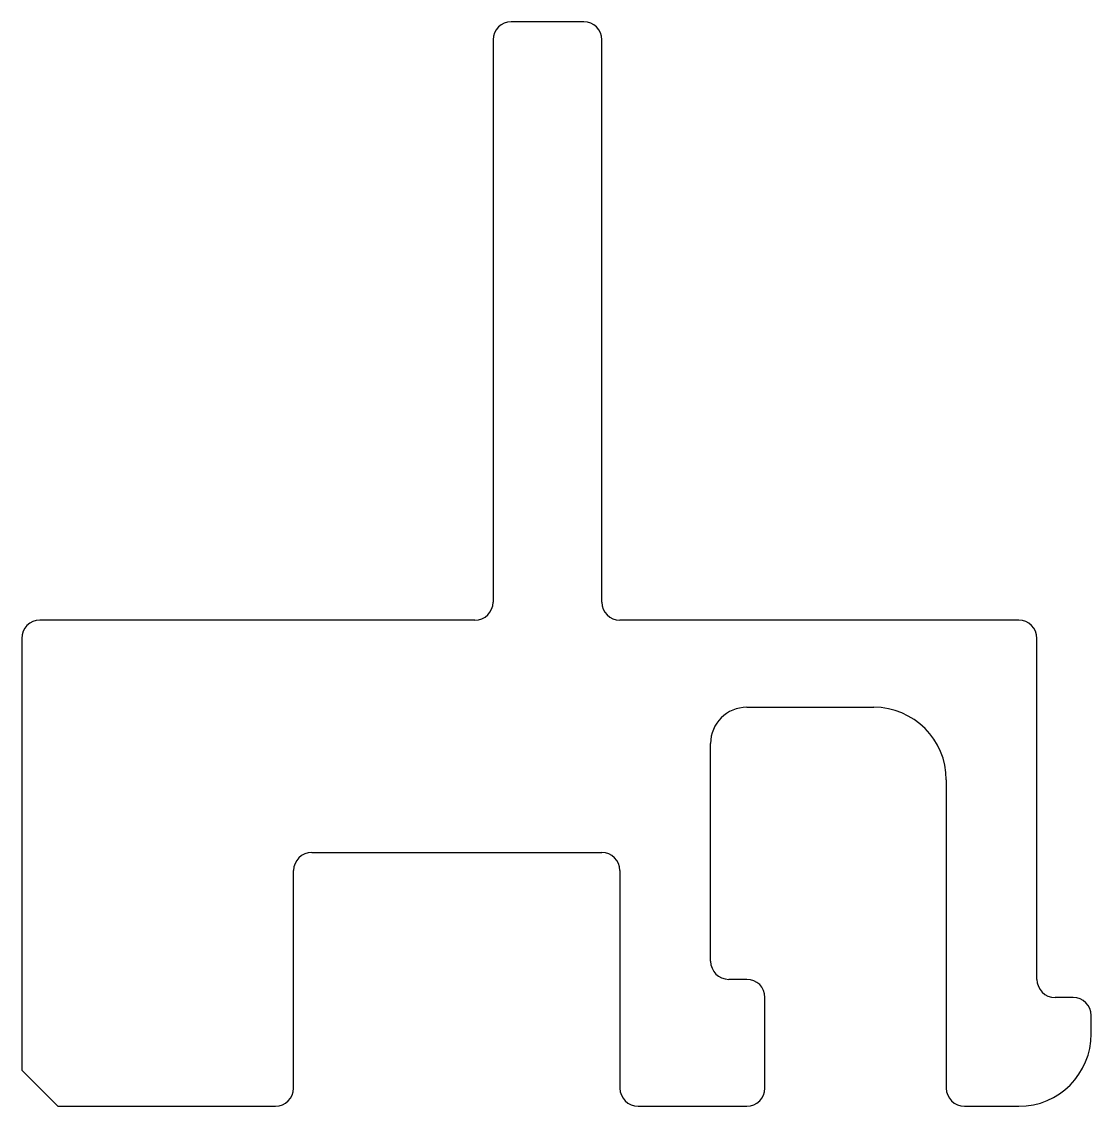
# Model space of a CAD drawing. Extents: x 2720.9 to 2750.4, y 1319 to 1348.9.
import ezdxf

# ---------------------------------------------------------------- set-up
doc = ezdxf.new("R2010")
doc.units = 0
doc.layers.get('0').update_dxf_attribs({"linetype": 'CONTINUOUS'})

msp = doc.modelspace()

# ---------------------------------------------------------------- linework, layer by layer
for p, q in [((2736.396, 1348.914), (2734.396, 1348.914)), ((2733.896, 1348.414), (2733.896, 1332.914)), ((2736.896, 1332.914), (2736.896, 1348.414)), ((2733.396, 1332.414), (2721.396, 1332.414)), ((2748.396, 1332.414), (2737.396, 1332.414)), ((2720.896, 1331.914), (2720.896, 1320.014)), ((2748.896, 1322.514), (2748.896, 1331.914)), ((2740.896, 1330.014), (2744.396, 1330.014)), ((2739.896, 1323.014), (2739.896, 1329.014)), ((2746.396, 1328.014), (2746.396, 1319.514)), ((2728.896, 1326.014), (2736.896, 1326.014)), ((2728.396, 1319.514), (2728.396, 1325.514)), ((2737.396, 1325.514), (2737.396, 1319.514)), ((2740.896, 1322.514), (2740.396, 1322.514)), ((2741.396, 1319.514), (2741.396, 1322.014)), ((2749.896, 1322.014), (2749.396, 1322.014)), ((2750.396, 1321.014), (2750.396, 1321.514)), ((2720.896, 1320.014), (2721.896, 1319.014)), ((2721.896, 1319.014), (2727.896, 1319.014)), ((2737.896, 1319.014), (2740.896, 1319.014)), ((2746.896, 1319.014), (2748.396, 1319.014))]:
    msp.add_line(p, q)
for centre, radius, start, end in [((2734.396, 1348.414), 0.5, 90, 180), ((2736.396, 1348.414), 0.5, 0, 90), ((2733.396, 1332.914), 0.5, 270, 0), ((2737.396, 1332.914), 0.5, 180, 270), ((2721.396, 1331.914), 0.5, 90, 180), ((2748.396, 1331.914), 0.5, 0, 90), ((2740.896, 1329.014), 1, 90, 180), ((2744.396, 1328.014), 2, 0, 90), ((2728.896, 1325.514), 0.5, 90, 180), ((2736.896, 1325.514), 0.5, 0, 90), ((2740.396, 1323.014), 0.5, 180, 270), ((2740.896, 1322.014), 0.5, 0, 90), ((2749.396, 1322.514), 0.5, 180, 270), ((2749.896, 1321.514), 0.5, 0, 90), ((2748.396, 1321.014), 2, 270, 0), ((2727.896, 1319.514), 0.5, 270, 0), ((2737.896, 1319.514), 0.5, 180, 270), ((2740.896, 1319.514), 0.5, 270, 0), ((2746.896, 1319.514), 0.5, 180, 270)]:
    msp.add_arc(centre, radius, start, end)

doc.saveas('drawing.dxf')
